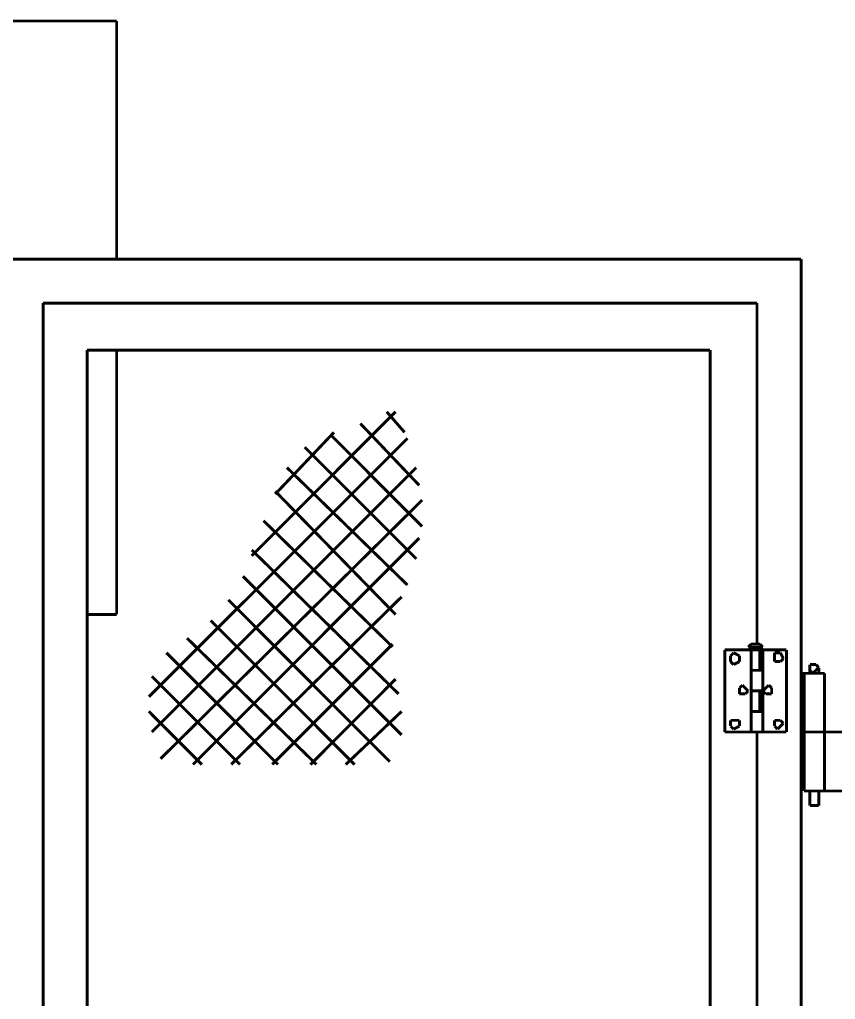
# Model space of a CAD drawing. Extents: x 219 to 1226, y 175 to 465.
# Drawn here: x 387.08 to 398.86, y 229.12 to 243.26 of the extents above; entities that cross this region are included whole.
import ezdxf

# ---------------------------------------------------------------- set-up
doc = ezdxf.new("R2010")
doc.units = 0
doc.header["$MEASUREMENT"] = 0
doc.layers.add('C00-00-00-BLACK', color=7, linetype='Continuous')

msp = doc.modelspace()

# ---------------------------------------------------------------- linework, layer by layer
at = {"layer": 'C00-00-00-BLACK', "const_width": 0.0423}
for points in [[(371.302, 243.235), (388.48, 243.235)], [(388.48, 243.235), (388.48, 239.801)], [(366.977, 239.801), (398.361, 239.801)], [(398.361, 210.682), (398.361, 239.801)], [(387.419, 239.166), (397.724, 239.166)], [(387.419, 225.347), (387.419, 239.166)], [(397.724, 234.248), (397.724, 239.166)], [(388.054, 238.487), (397.047, 238.487)], [(388.054, 225.432), (388.054, 238.487)], [(388.48, 238.487), (388.48, 234.674)], [(397.047, 211.994), (397.047, 238.487)], [(390.43, 235.521), (392.506, 237.598)], [(392.636, 237.302), (392.379, 237.598)], [(390.769, 236.41), (391.617, 237.302)], [(392.848, 236.537), (391.998, 237.428)], [(388.945, 233.486), (392.679, 237.216)], [(392.89, 235.944), (391.575, 237.259)], [(392.805, 235.478), (391.194, 237.089)], [(388.987, 232.979), (392.805, 236.793)], [(392.679, 235.098), (390.938, 236.793)], [(392.506, 234.674), (390.769, 236.453)], [(389.115, 232.594), (392.89, 236.324)], [(392.464, 234.205), (390.599, 236.028)], [(389.581, 232.51), (392.848, 235.775)], [(392.549, 233.529), (390.43, 235.605)], [(392.593, 232.936), (390.303, 235.225)], [(390.133, 232.51), (392.593, 234.928)], [(392.422, 232.551), (390.091, 234.886)], [(388.054, 234.674), (388.48, 234.674)], [(391.914, 232.51), (389.837, 234.587)], [(391.364, 232.51), (389.495, 234.333)], [(390.726, 232.51), (392.464, 234.248)], [(397.639, 234.248), (397.597, 234.205)], [(397.597, 234.205), (397.809, 234.205)], [(397.766, 234.248), (397.639, 234.248)], [(397.809, 234.205), (397.766, 234.248)], [(390.81, 232.51), (389.199, 234.121)], [(397.258, 234.164), (398.148, 234.164)], [(397.258, 234.164), (397.258, 232.979)], [(397.386, 234.121), (397.343, 234.078)], [(397.343, 234.078), (397.343, 234.037)], [(397.47, 234.078), (397.386, 234.121)], [(397.47, 234.037), (397.47, 234.078)], [(397.639, 234.164), (397.639, 232.979)], [(397.766, 234.164), (397.766, 233.868)], [(397.809, 234.164), (397.809, 232.979)], [(398.063, 234.121), (397.978, 234.121)], [(397.978, 234.121), (397.978, 234.037)], [(398.105, 234.037), (398.063, 234.121)], [(398.148, 234.164), (398.148, 232.979)], [(397.343, 234.037), (397.343, 233.994)], [(397.343, 233.994), (397.386, 233.952)], [(397.386, 233.952), (397.47, 233.994)], [(397.47, 233.994), (397.47, 234.037)], [(397.978, 234.037), (397.978, 233.994)], [(397.978, 233.994), (398.02, 233.994)], [(398.02, 233.994), (398.063, 233.994)], [(398.063, 233.994), (398.105, 234.037)], [(398.531, 233.952), (398.488, 233.952)], [(398.488, 233.952), (398.488, 233.909)], [(398.488, 233.909), (398.488, 233.868)], [(398.488, 233.825), (398.488, 233.909)], [(398.574, 233.952), (398.531, 233.952)], [(398.615, 233.909), (398.574, 233.952)], [(398.574, 233.868), (398.615, 233.909)], [(398.615, 233.825), (398.615, 233.909)], [(390.26, 232.51), (388.987, 233.782)], [(397.639, 233.868), (397.809, 233.868)], [(397.639, 233.868), (397.639, 233.571)], [(398.361, 233.825), (398.7, 233.825)], [(398.404, 233.825), (398.361, 233.825)], [(398.361, 233.825), (398.361, 232.979)], [(398.361, 232.979), (398.404, 233.825)], [(398.361, 232.979), (398.404, 233.825)], [(398.404, 233.825), (398.404, 232.128)], [(398.404, 233.825), (398.404, 232.979)], [(398.488, 233.868), (398.531, 233.825)], [(398.531, 233.825), (398.574, 233.868)], [(398.7, 232.128), (398.7, 233.825)], [(391.278, 232.51), (392.506, 233.741)], [(397.513, 233.655), (397.47, 233.613)], [(397.554, 233.613), (397.513, 233.655)], [(397.893, 233.655), (397.85, 233.613)], [(397.936, 233.613), (397.893, 233.655)], [(397.47, 233.613), (397.47, 233.571)], [(397.47, 233.571), (397.47, 233.529)], [(397.47, 233.529), (397.513, 233.529)], [(397.513, 233.529), (397.554, 233.529)], [(397.597, 233.571), (397.554, 233.613)], [(397.554, 233.529), (397.597, 233.571)], [(397.639, 233.571), (397.809, 233.571)], [(397.766, 233.571), (397.766, 233.275)], [(397.85, 233.613), (397.809, 233.571)], [(397.809, 233.571), (397.85, 233.529)], [(397.85, 233.529), (397.893, 233.529)], [(397.893, 233.529), (397.936, 233.529)], [(397.936, 233.571), (397.936, 233.613)], [(397.936, 233.529), (397.936, 233.571)], [(389.71, 232.51), (388.945, 233.275)], [(391.787, 232.51), (392.593, 233.275)], [(397.639, 233.275), (397.809, 233.275)], [(397.639, 233.275), (397.639, 232.979)], [(397.386, 233.147), (397.343, 233.147)], [(397.343, 233.147), (397.343, 233.105)], [(397.343, 233.105), (397.343, 233.063)], [(397.343, 233.063), (397.386, 233.02)], [(397.47, 233.147), (397.386, 233.147)], [(397.386, 233.02), (397.47, 233.063)], [(397.47, 233.105), (397.47, 233.147)], [(397.47, 233.063), (397.47, 233.105)], [(398.02, 233.147), (397.978, 233.147)], [(397.978, 233.147), (397.978, 233.105)], [(397.978, 233.105), (397.978, 233.063)], [(397.978, 233.063), (398.02, 233.02)], [(398.063, 233.147), (398.02, 233.147)], [(398.02, 233.02), (398.063, 233.063)], [(398.105, 233.105), (398.063, 233.147)], [(398.063, 233.063), (398.105, 233.105)], [(397.258, 232.979), (398.148, 232.979)], [(397.724, 217.082), (397.724, 232.979)], [(398.361, 232.979), (399.208, 232.979)], [(398.404, 232.979), (398.361, 232.979)], [(398.404, 232.128), (399.208, 232.128)], [(398.488, 232.128), (398.488, 231.918)], [(398.615, 232.128), (398.615, 231.918)], [(398.488, 231.918), (398.615, 231.918)]]:
    msp.add_lwpolyline(points, dxfattribs=at)

doc.saveas('drawing.dxf')
